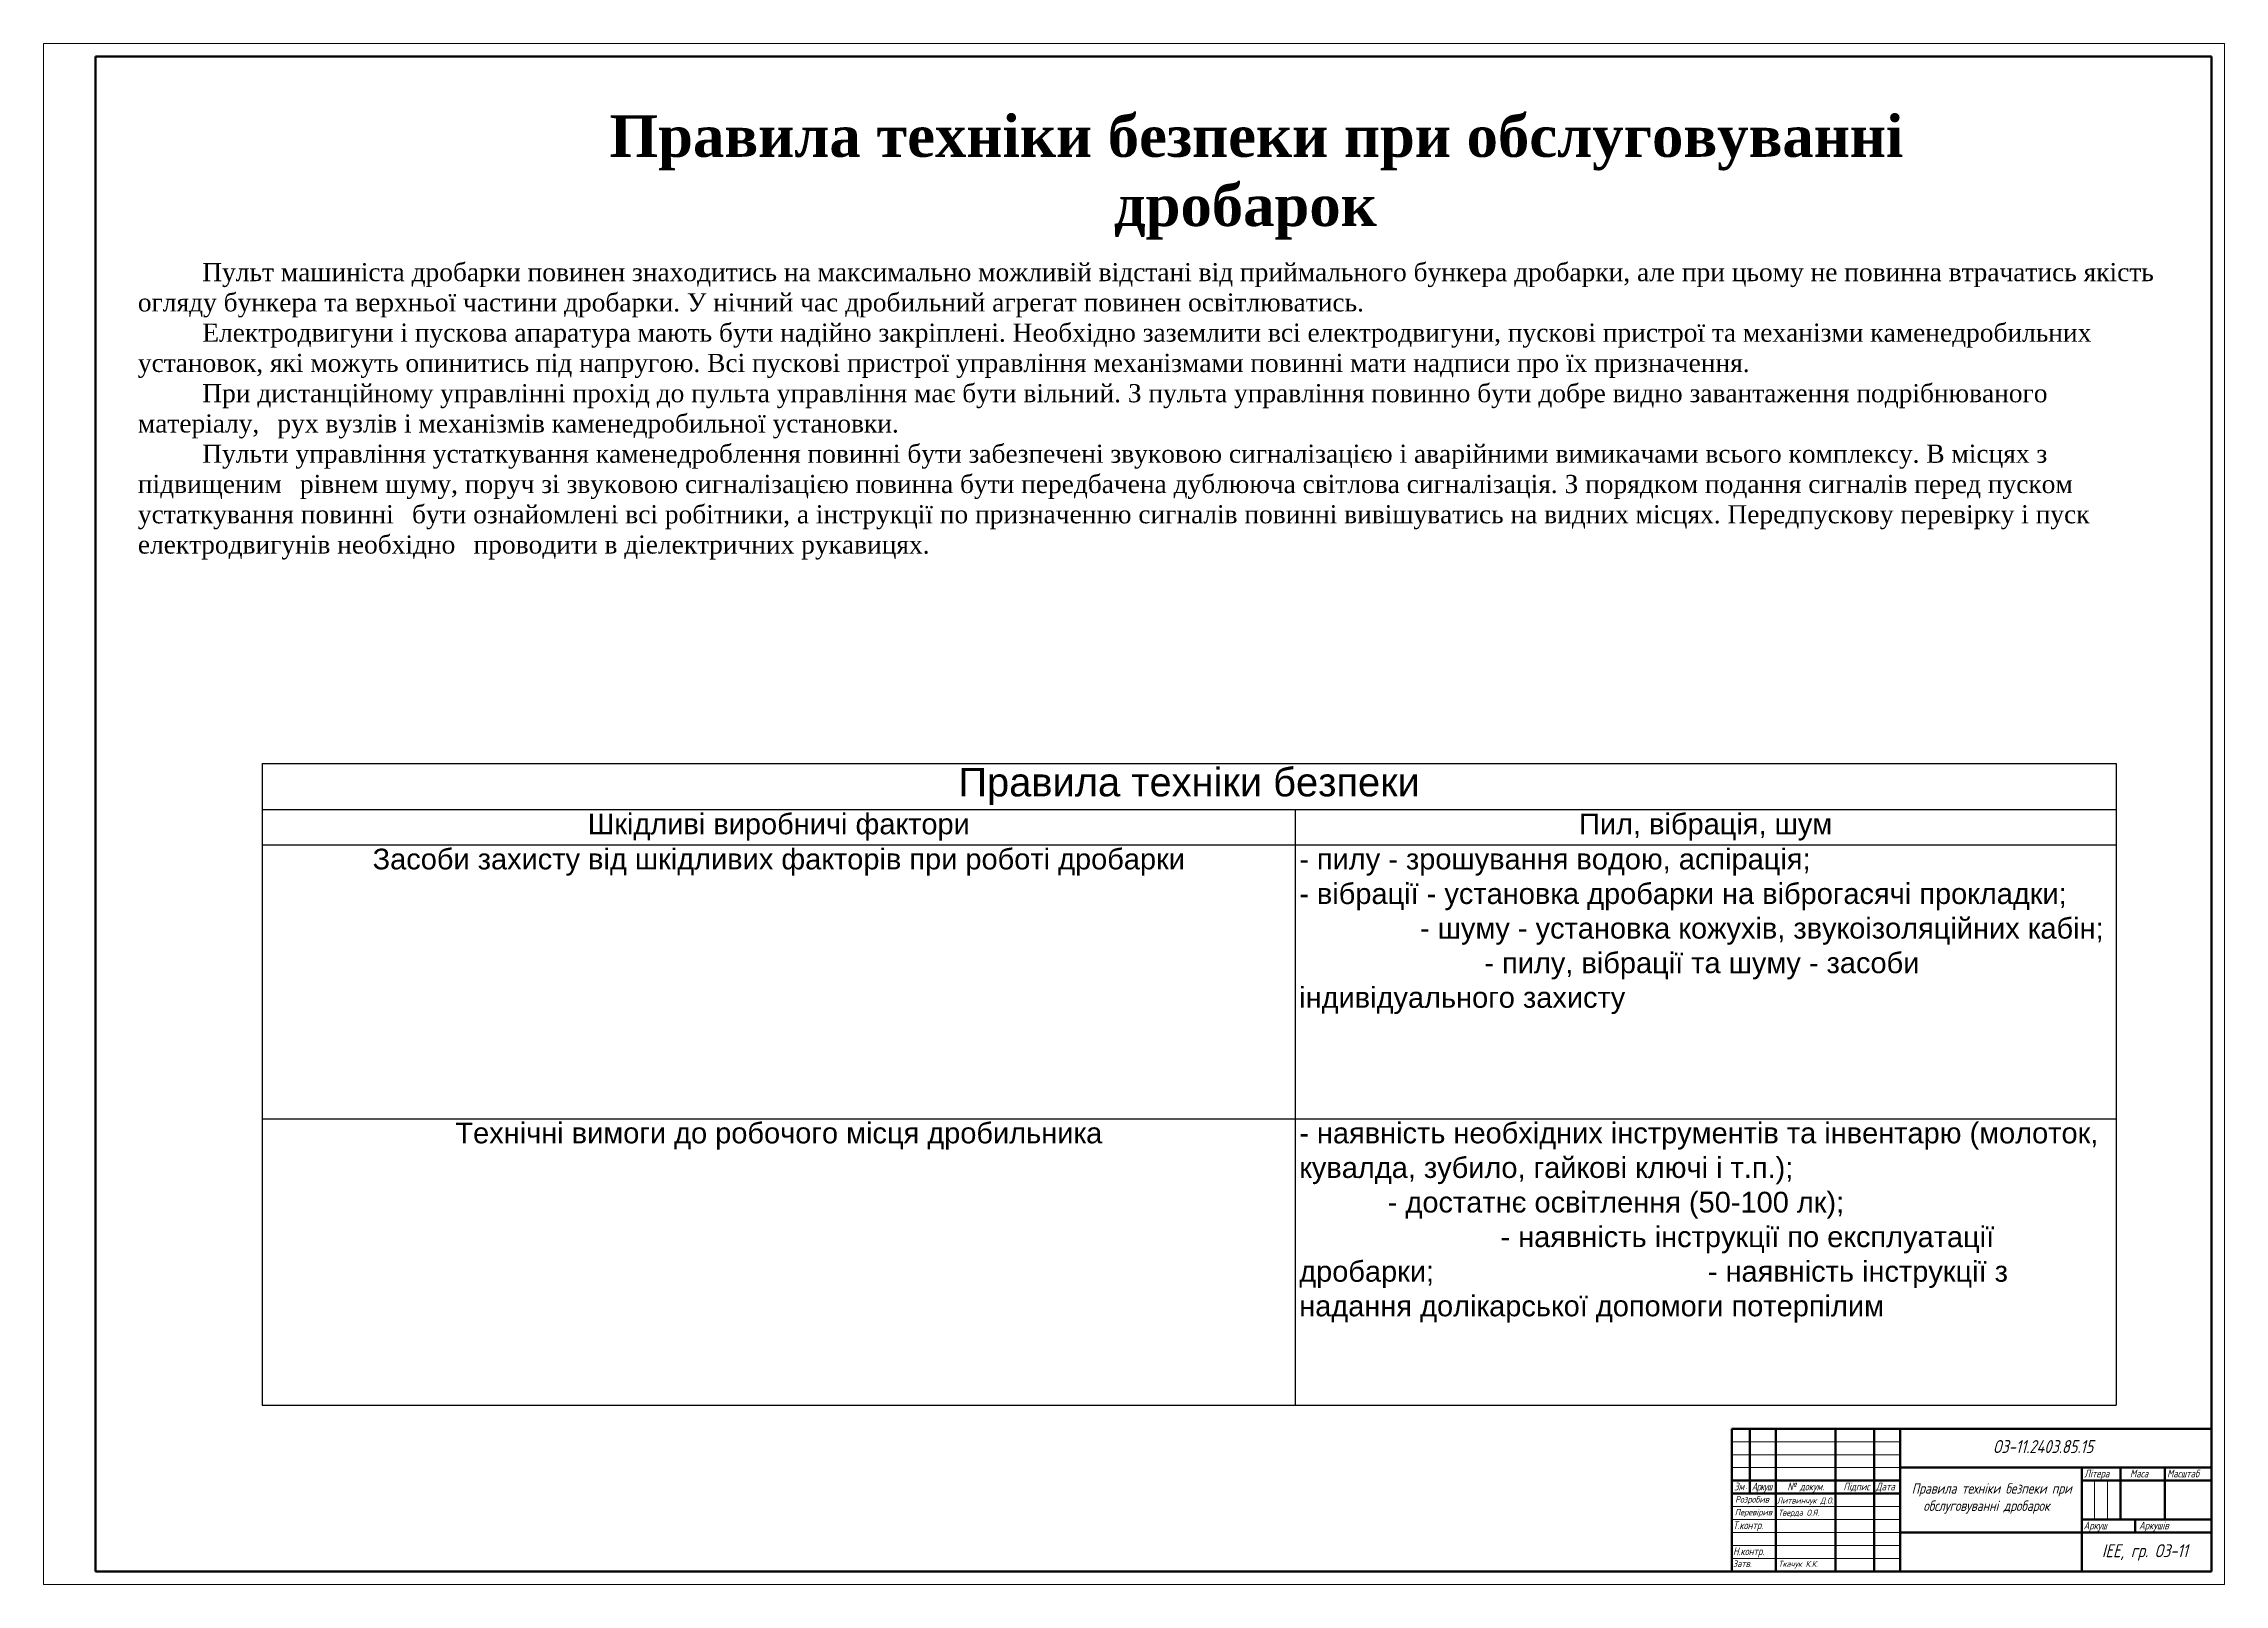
# Model space of a CAD drawing. Header units: millimetres. Extents: x 2024 to 2865, y 1521 to 2115.
import ezdxf

# ---------------------------------------------------------------- set-up
doc = ezdxf.new("R2010")
doc.units = ezdxf.units.MM
doc.linetypes.add('K5LT_BASIC', pattern=[0])
doc.linetypes.add('K5LT_THIN', pattern=[0])
doc.styles.add('KTEXTSTYLE', font='bgothl.ttf', dxfattribs={"width": 0.96, "height": 5})
doc.styles.get("Standard").update_dxf_attribs({"font": 'arial.ttf'})
doc.styles.add('стиль1', font='GOST_A.TTF', dxfattribs={"oblique": 15})

# ---------------------------------------------------------------- blocks, each defined once
blk = doc.blocks.new('U0')
at = {"color": 7, "linetype": 'K5LT_THIN', "lineweight": 18}
for p, q in [((0, 0), (0, 594)), ((0, 594), (841, 594)), ((841, 594), (841, 0)), ((651, 55), (716, 55)), ((651, 50), (716, 50)), ((651, 45), (716, 45)), ((790.96, 25), (790.96, 40)), ((795.98, 25), (795.98, 40)), ((651, 30), (716, 30)), ((651, 25), (716, 25)), ((651, 20), (716, 20)), ((651, 15), (716, 15)), ((651, 10), (716, 10)), ((841, 0), (0, 0))]:
    blk.add_line(p, q, dxfattribs=at)
at = {"color": 7, "linetype": 'K5LT_BASIC', "lineweight": 60}
for p, q in [((20, 5), (20, 589)), ((20, 589), (836, 589)), ((836, 589), (836, 5)), ((651, 60), (836, 60)), ((651, 5), (651, 60)), ((658, 35), (658, 60)), ((668, 5), (668, 60)), ((691, 5), (691, 60)), ((706, 5), (706, 60)), ((716, 5), (716, 60)), ((716, 45), (836, 45)), ((786, 5), (786, 45)), ((801, 25), (801, 45)), ((818, 25), (818, 45)), ((651, 40), (716, 40)), ((651, 35), (716, 35)), ((786, 40), (801, 40)), ((801, 40), (836, 40)), ((716, 20), (786, 20)), ((786, 25), (836, 25)), ((786, 20), (836, 20)), ((806.57, 20), (806.57, 25)), ((836, 5), (20, 5))]:
    blk.add_line(p, q, dxfattribs=at)
at = {"color": 7, "insert": (8.77, 258.85), "char_height": 2.5, "attachment_point": 1, "rotation": 90, "style": 'KTEXTSTYLE'}
blk.add_mtext('\\H3.5;\\W0.965;\\Q15;\\Q15; ', dxfattribs=at)
at = {"color": 7, "attachment_point": 1, "style": 'стиль1'}
for s, insert, char_height in [('Літера', (786.98, 44.23), 3), ('Маса', (804.6, 44.23), 3), ('Масштаб', (818.89, 44.25), 3), ('Зм', (651.95, 39.23), 3), ('Розробив', (652.31, 34.02), 2.5), ('.', (656.4, 39.23), 2.5), ('{\\T0.85;Аркуш}', (658.71, 39.23), 3), ('№ докум.', (672.45, 39.23), 3), ('Підпис', (694.08, 39.23), 3), ('Дата', (706.62, 39.23), 3), ('Перевірив', (652.19, 29.09), 2.5), ('Т.контр.', (651.5, 24.28), 3), ('Аркуш', (786.72, 24.23), 3), ('Аркушів', (808.08, 24.23), 3), ('Затв.', (651.5, 9.23), 2.5), ('Н.контр.', (651.5, 14.25), 3)]:
    blk.add_mtext(s, dxfattribs=dict(at, insert=insert, char_height=char_height))
blk = doc.blocks.new('*T11')
at = {"color": 0, "linetype": 'ByBlock', "lineweight": -2, "transparency": 16777216}
for p, q in [((0, 0), (714.91, 0)), ((0, 0), (0, -247.35)), ((714.91, 0), (714.91, -247.35)), ((0, -17.67), (714.91, -17.67)), ((398.41, -17.67), (398.41, -247.35)), ((0, -31.33), (714.91, -31.33)), ((0, -136.94), (714.91, -136.94)), ((0, -247.35), (714.91, -247.35))]:
    blk.add_line(p, q, dxfattribs=at)
at = {"color": 0, "transparency": 16777216}
for s, insert, char_height, width, attachment_point in [('Правила техніки безпеки', (357.45, -8.83), 11, 711.9093, 5), ('Шкідливі виробничі фактори', (199.21, -24.5), 8, 395.4104, 5), ('Пил, вібрація, шум', (556.66, -24.5), 8, 313.4989, 5), ('Засоби захисту від шкідливих факторів при роботі дробарки', (199.21, -32.83), 8, 395.4104, 2), ('- пилу - зрошування водою, аспірація;                                      - вібрації - установка дробарки на віброгасячі прокладки;                     - шуму - установка кожухів, звукоізоляційних кабін;                         - пилу, вібрації та шуму - засоби індивідуального захисту', (399.91, -32.83), 8, 313.4989, 1), ('Технічні вимоги до робочого місця дробильника', (199.21, -138.44), 8, 395.4104, 2), ('- наявність необхідних інструментів та інвентарю (молоток, кувалда, зубило, гайкові ключі і т.п.);                                                   - достатнє освітлення (50-100 лк);                                                           - наявність інструкції по експлуатації дробарки;                                  - наявність інструкції з надання долікарської допомоги потерпілим', (399.91, -138.44), 8, 313.4989, 1)]:
    blk.add_mtext(s, dxfattribs=dict(at, insert=insert, char_height=char_height, width=width, attachment_point=attachment_point))

msp = doc.modelspace()

# ---------------------------------------------------------------- block references
for name, p in [('U0', (2023.88, 1521.42)), ('*T11', (2108.19, 1837.89))]:
    msp.add_blockref(name, p)

# ---------------------------------------------------------------- texts
note = msp.add_mtext_dynamic_manual_height_columns('\\pi28.535;{\\fTimes New Roman|b1|i0|c204|p18;Правила техніки безпеки при обслуговуванні \\P\\pi223.11;дробарок\\P\\pi272.61;}', width=545.2204, gutter_width=12.5, heights=[52.37, 0], dxfattribs=dict(insert=(2213.54, 2087.77), char_height=16, attachment_point=1))
at = {"insert": (2072.66, 2030.83), "char_height": 7, "attachment_point": 1}
msp.add_mtext_dynamic_manual_height_columns('\\pi24.85,l-12.425;{\\fTimes New Roman|b0|i0|c204|p18;Пульт машиніста дробарки повинен знаходитись на максимально можливій відстані від приймального бункера дробарки, але при цьому не повинна втрачатись якість огляду бункера та верхньої частини дробарки. У нічний час дробильний агрегат повинен освітлюватись.\\H1.8806x; \\H0.53173x;\\PЕлектродвигуни і пускова апаратура мають бути надійно закріплені. Необхідно заземлити всі електродвигуни, пускові пристрої та механізми каменедробильних \\H1.5871x; \\H0.63008x;установок, які можуть опинитись під напругою. Всі пускові пристрої управління механізмами повинні мати надписи про їх призначення.\\H1.6849x; \\H0.59349x;\\PПри дистанційному управлінні прохід до пульта управління має бути вільний. З пульта управління повинно бути добре видно завантаження подрібнюваного матеріалу, \\H1.6523x; \\H0.60521x;рух вузлів і механізмів каменедробильної установки.\\H1.6632x; \\H0.60125x;\\PПульти управління устаткування каменедроблення повинні бути забезпечені звуковою сигналізацією і аварійними вимикачами всього комплексу. В місцях з підвищеним \\H1.6596x; \\H0.60256x;рівнем шуму, поруч зі звуковою сигналізацією повинна бути передбачена дублююча світлова сигналізація. З порядком подання сигналів перед пуском устаткування повинні \\H1.6608x; \\H0.60212x;бути ознайомлені всі робітники, а інструкції по призначенню сигналів повинні вивішуватись на видних місцях. Передпускову перевірку і пуск електродвигунів необхідно \\H1.6604x; \\H0.60227x;проводити в діелектричних рукавицях. \\H1.6605x; }', width=768.7796, gutter_width=12.5, heights=[513.33], dxfattribs=at)
at = {"attachment_point": 1, "style": 'стиль1'}
for s, width, heights, insert, char_height in [('ОЗ-11.2403.85.15', 58.5554, [0], (2775.69, 1577.05), 5), ('\\pi11.31;Правила техніки безпеки при \\P\\pi15.809;обслуговуванні дробарок', 82.7346, [0], (2732.99, 1560.41), 4), ('Литвинчук Д.О.', 24.6868, [6.09], (2692.33, 1554.89), 2.3), ('Тверда О.Я.', 22.865, [0], (2692.8, 1550.21), 2.3), ('ІЕЕ, гр. ОЗ-11', 49.7974, [0], (2817.67, 1536.9), 5), ('Ткачук К.К.', 23.0241, [0], (2692.9, 1530.49), 2.3)]:
    msp.add_mtext_dynamic_manual_height_columns(s, width=width, gutter_width=12.5, heights=heights, dxfattribs=dict(at, insert=insert, char_height=char_height))

doc.saveas('drawing.dxf')
